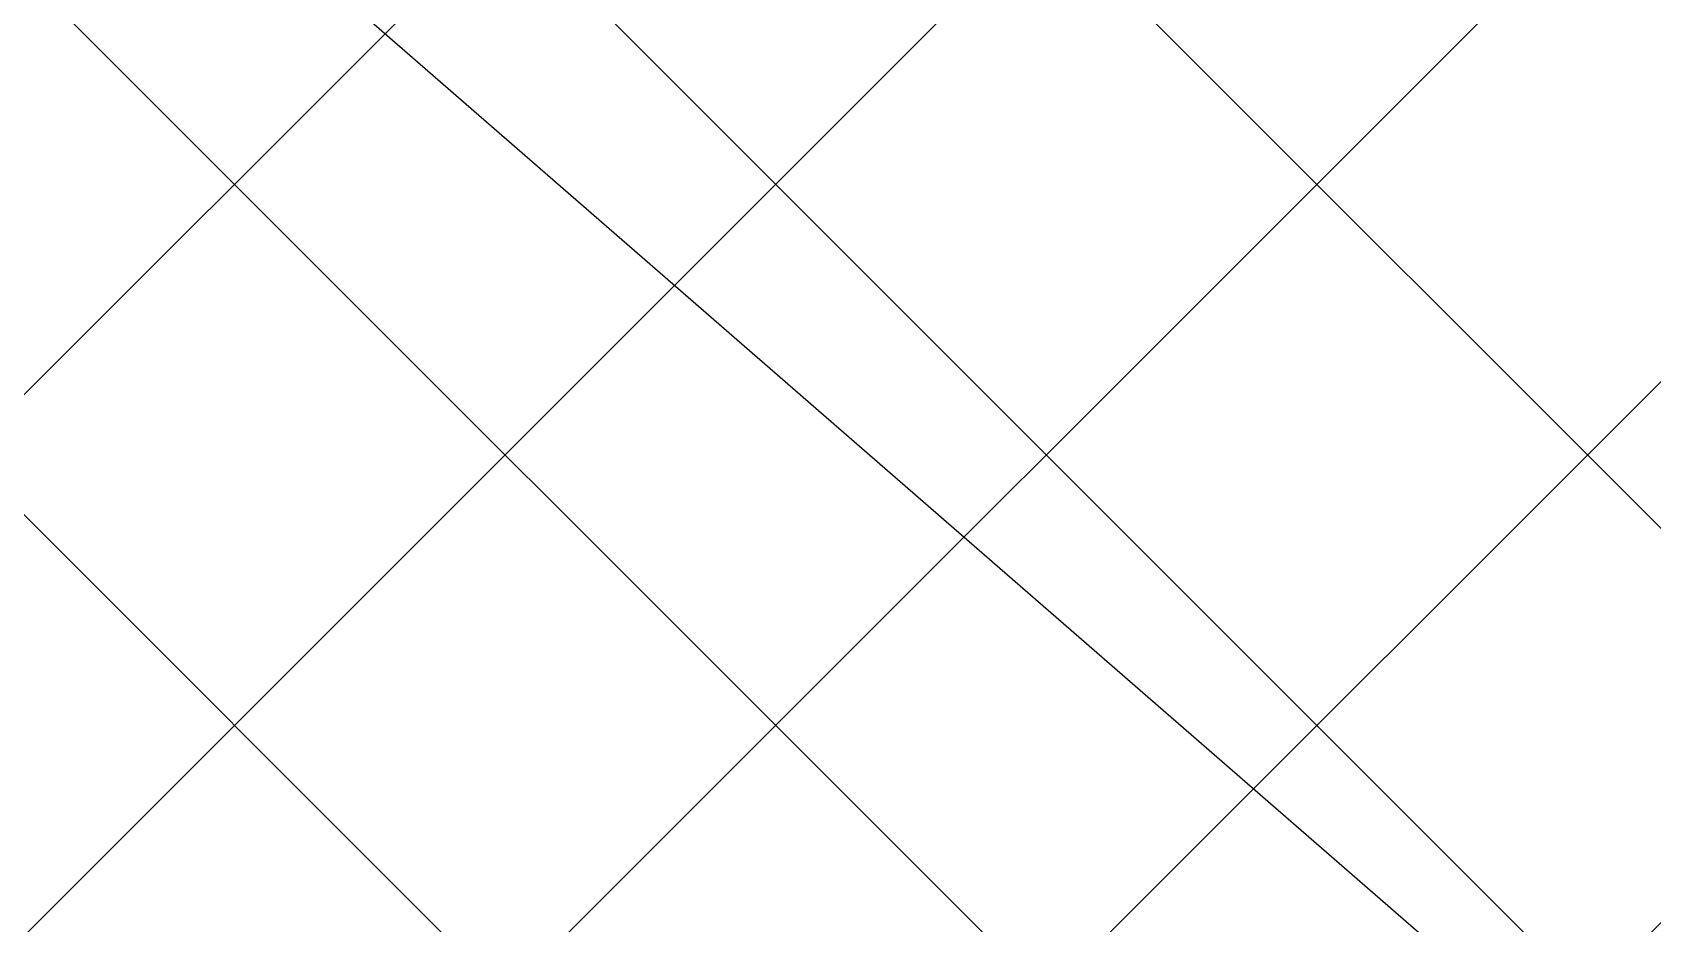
# Model space of a CAD drawing. Header units: millimetres. Extents: x -4391136 to -1798569, y -886572 to -291056.
# Drawn here: x -2408382.4 to -2407959.1, y -394433.8 to -394200.9 of the extents above; entities that cross this region are included whole.
import ezdxf

# ---------------------------------------------------------------- set-up
doc = ezdxf.new("R2010")
doc.units = ezdxf.units.MM
doc.layers.add('000 - CONCRETE_EX_BUILDING_MAIN_COLOR_1', color=7, linetype='Continuous')

# ---------------------------------------------------------------- blocks, each defined once
blk = doc.blocks.new('DR-SG-SW-Wire Screen_Fence - D50-1200x2000 mm-34133114-ENTRANCE 2 - ENLARGE ELEVATION 3')
at = {"layer": '000 - CONCRETE_EX_BUILDING_MAIN_COLOR_1', "lineweight": 9}
h = blk.add_hatch(dxfattribs=at)
h.set_pattern_fill('FP_18', style=0, pattern_type=2)
h.set_pattern_definition([(135, (-2738690.08, 102289.86), (70.7107, 70.7107), []), (45, (-2738690.08, 102289.86), (70.7107, -70.7107), [])])
h.paths.add_polyline_path([(-2741382.76, 101184.73), (-2740505.35, 101184.73), (-2740490.37, 101187.04), (-2740476.7, 101193), (-2740465.3, 101202.6), (-2740456.2, 101215.33), (-2740451.69, 101228.56), (-2740450.08, 101241.67), (-2740450.52, 102992.81), (-2740452.33, 103001.44), (-2740453.76, 103004.88), (-2740469.64, 103025.57), (-2740490.35, 103041.46), (-2740496.55, 103044.03), (-2740507.01, 103045.27), (-2741507.53, 103044.93), (-2741516.79, 103042.94), (-2741520.59, 103041.27), (-2741541.06, 103025.57), (-2741556.95, 103004.86), (-2741559.33, 102999.1), (-2741560.61, 102987.07), (-2741560.61, 101240), (-2741558.33, 101225.09), (-2741552.35, 101211.35), (-2741542.74, 101199.95), (-2741530.02, 101190.86), (-2741516.44, 101186.29), (-2741503.68, 101184.73), (-2741449.6, 101184.73)])
at = {"layer": '000 - CONCRETE_EX_BUILDING_MAIN_COLOR_1', "color": 7}
blk.add_line((-2741560.61, 102063.9), (-2740549.46, 101184.73), dxfattribs=at)
blk = doc.blocks.new('W-1-PP17-ENT2_REV00_20260527-083622_ELEVATION_3_EX')
at = {"layer": '000 - CONCRETE_EX_BUILDING_MAIN_COLOR_1', "color": 7}
blk.add_blockref('DR-SG-SW-Wire Screen_Fence - D50-1200x2000 mm-34133114-ENTRANCE 2 - ENLARGE ELEVATION 3', (2740142.74, 0), dxfattribs=at)

msp = doc.modelspace()

# ---------------------------------------------------------------- block references
at = {"color": 7}
msp.add_blockref('W-1-PP17-ENT2_REV00_20260527-083622_ELEVATION_3_EX', (-2407372.34, -495830.45), dxfattribs=at)

doc.saveas('drawing.dxf')
